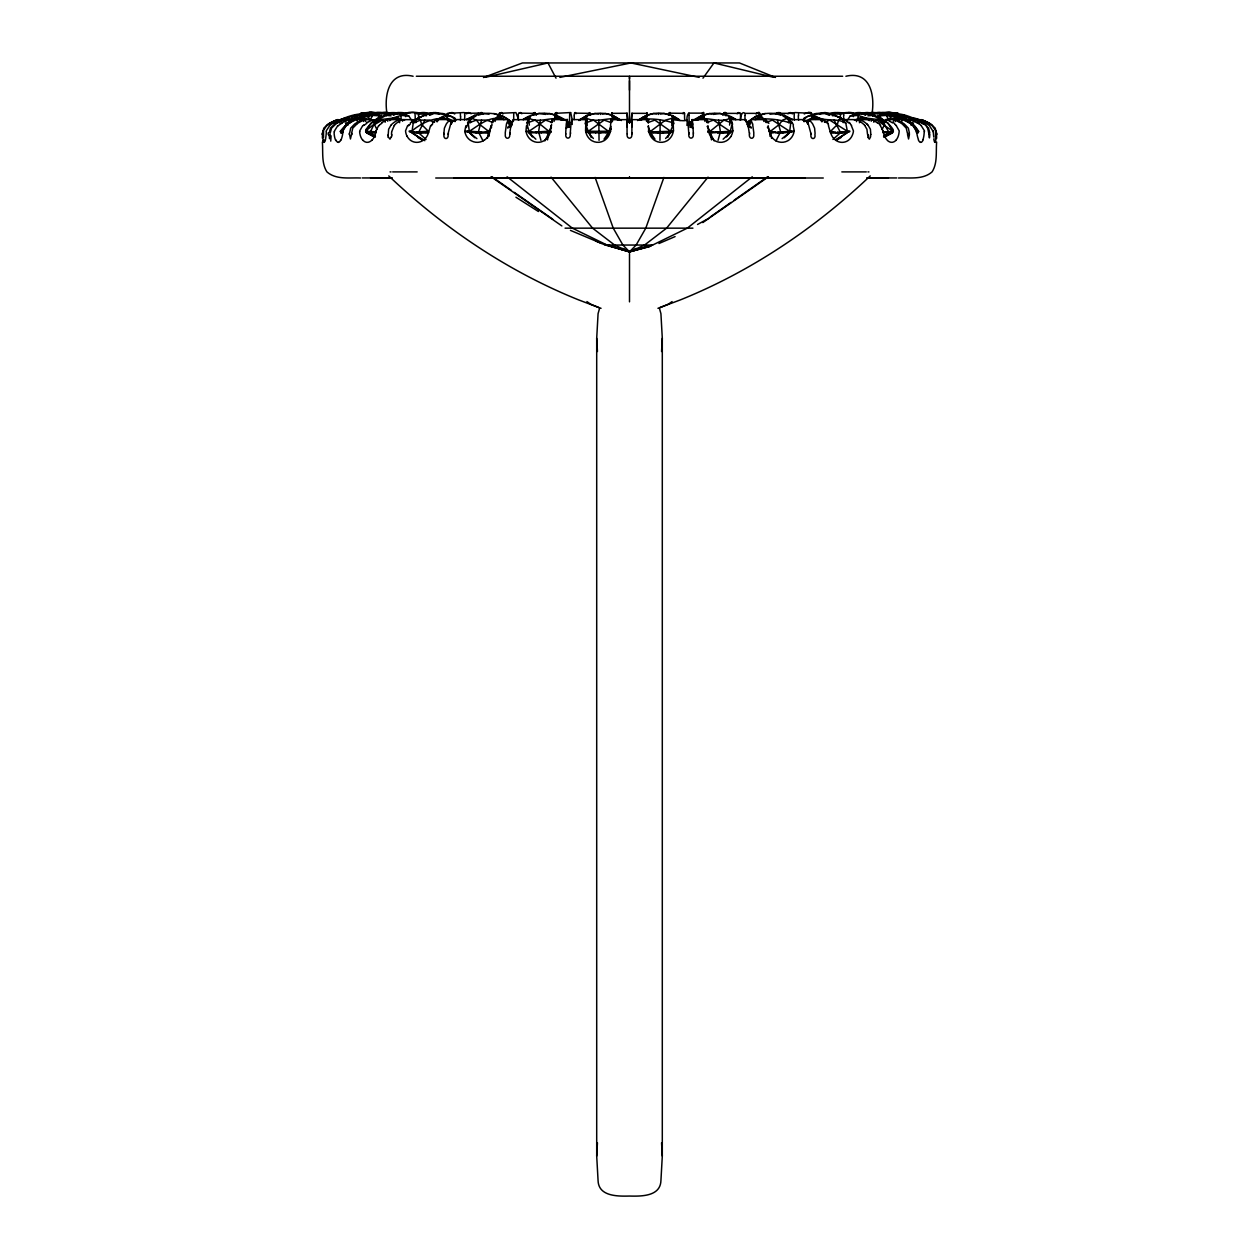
<?xml version="1.0" encoding="UTF-8"?>
<svg xmlns="http://www.w3.org/2000/svg" width="1259" height="1259" viewBox="0 0 1259 1259"><rect width="100%" height="100%" fill="white"/><g stroke="black" fill="none" stroke-linecap="round" stroke-linejoin="round"><path stroke-width="1.5" d="M627.013 119.983L627.265 126.954M627.045 113.121L627.187 124.924M629.484 80.718L629.5 123.288M631.971 113.121L630.759 121.808A1.637 1.542 -5.1 0 1 629.531 122.359A1.621 1.558 0 0 1 628.288 121.824L627.045 113.247L611.591 113.373L611.701 116.709M671.771 125.632L672.149 119.605C693.615 122.28 683.59 120.03 688.878 112.791A63.249 6.736 89.9 0 1 689.145 113.121L703.75 113.153M672.133 120.046L672.133 119.983A72.031 3.84 84.7 0 1 672.605 122.029L672.81 122.752M533.013 115.151L533.312 113.121M588.882 113.168L588.756 115.12M610.631 124.043L610.379 130.857A5.366 2.014 -77.8 0 1 610.332 131.581M631.971 113.341L647.378 113.357L647.268 116.694M909.454 134.414L908.573 138.978L907.503 134.445M322.383 138.175L322.477 134.225M568.832 124.043L566.298 128.135L568.596 126.482L568.092 122.359C555.864 111.516 536.491 110.052 523.099 119.526L528.78 118.157C539.45 123.791 550.875 116.158 561.687 119.542L555.77 115.403L549.491 113.452L546.752 114.128M725.766 113.121L726.05 115.938M780.895 115.136L780.438 113.121M652.744 138.112L648.086 126.372M653.091 132.667L653.106 131.786L648.259 131.266L650.62 132.762L660.739 133.281L670.638 132.762L672.92 131.266L653.106 131.786M658.174 132.919L658.189 132.038M663.288 132.919L663.304 132.038M668.261 132.667L668.277 131.786M667.774 137.451L673.958 123.114C663.163 119.511 651.108 118.078 639.934 119.542C650.872 110.666 667.837 111.343 678.947 119.526L672.589 118.157L665.476 120.109L650.635 131.251M349.561 133.36L350.679 128.166L354.629 124.043A36.354 32.498 -89.8 0 1 358.39 121.761L358.799 121.541A72.739 65.012 -89.9 0 1 363.064 119.589L356.675 119.589A71.354 66.806 61.5 0 0 352.284 121.525L350.018 122.752M684.581 113.751L684.55 116.741A9.867 1.353 89.5 0 0 684.691 119.904M936.633 142.031C935.799 151.993 937.703 163.025 932.101 171.869C922.831 179.99 909.706 177.488 898.438 178.007M610.646 122.737L610.694 121.541M631.735 126.703L631.955 119.983M870.819 134.445L870.394 129.236L868.206 125.428M703.765 116.709L703.891 113.814M798.552 115.891L798.568 115.466A21.655 9.631 89.7 0 1 798.536 113.688M647.346 114.333L647.346 114.254A54.357 1.826 89.9 0 0 647.189 115.608M693.331 132.762L692.78 124.043M329.213 132.872L330.44 128.166L334.737 124.043A34.623 33.804 -89.6 0 1 338.262 122.044L339.285 121.541A72.172 70.473 -89.7 0 1 343.833 119.621L340.874 119.605A71.401 70.048 36.3 0 0 336.263 121.509L333.855 122.752A30.421 29.933 64.3 0 0 331.699 124.043A19.121 18.68 88.8 0 0 329.575 125.79L326.27 130.826A5.304 4.233 -70.8 0 0 326.207 131.565M648.086 122.69L648.228 119.621L631.955 119.636L631.876 132.762M648.212 120.046L648.212 119.983A71.794 4.658 -84.9 0 1 648.306 121.981L648.416 122.8M691.773 119.983L691.647 122.737M740.56 113.751L740.481 116.741A9.899 2.487 89.4 0 0 740.717 119.967M794.224 130.873L793.17 125.743M729.591 125.113L730.157 119.652L745.816 119.652A71.779 16.178 -89.9 0 1 746.855 121.541L747.169 122.202A34.229 7.711 -89.9 0 1 747.893 124.027M322.509 133.234L323.799 128.166L328.19 124.043A34.859 34.859 0 0 1 331.888 122.013L332.864 121.541A72.015 72.015 0 0 1 337.475 119.636M690.168 124.043L692.702 128.135L690.404 126.482L690.908 122.359C703.136 111.516 722.509 110.052 735.901 119.526L730.22 118.157C719.55 123.791 708.125 116.158 697.313 119.542L703.23 115.403L709.509 113.452L712.248 114.128M690.152 125.491L690.184 124.61M690.137 124.72L690.42 123.303M690.404 126.482L690.467 124.971M690.373 124.185L690.908 122.359M690.939 126.829L690.986 125.947M711.461 139.891L710.186 131.251L707.133 126.372M707.668 132.148L712.657 132.667L712.704 131.786L707.7 131.266M715.254 132.053L732.108 131.266L729.921 132.762L720.321 133.281L712.704 131.786M717.787 132.919L717.835 132.038M722.839 132.919L722.886 132.038M727.671 132.667L727.702 131.786M726.537 136.932L729.921 132.762L731.888 124.735M759.633 116.646L759.507 113.153M880.324 116.709L880.702 113.357L879.286 113.121M894.677 116.662L895.07 113.814M570.311 132.762L570.957 124.043A33.82 3.557 89.9 0 1 571.303 122.296M631.75 126.341L631.971 113.751M872.66 116.316L872.928 113.735L876.28 112.759M553.991 121.462L555.77 115.403L563.764 120.156L560.349 119.731M391.659 131.754L394.287 125.428M509.816 132.777L511.154 124.043A34.229 7.648 89.9 0 1 511.878 122.217L512.193 121.541A71.857 16.068 89.9 0 1 513.216 119.636L528.78 119.684A71.495 10.701 -84.3 0 0 527.914 121.446M631.924 126.514L631.735 126.954M391.643 132.132L391.502 134.43M853.334 116.662L853.712 113.357L856.545 112.696A27.273 23.716 -84.5 0 1 859.724 112.57L860.652 112.602M330.267 132.872L331.526 128.166L335.823 124.043A34.512 33.71 89.7 0 1 339.3 122.06M330.188 134.162L329.59 138.726L329.166 135.311M386.812 112.618C384.168 94.016 389.346 70.677 413.109 76.248M829.539 115.104L828.863 113.153A54.263 34.229 -79.2 0 0 825.574 112.696M811.441 116.631L811.662 113.326L794.964 112.555L792.226 113.766M351.576 133.375L352.756 128.166L357.147 123.728M448.157 133.328L450.659 124.043A36.102 15.486 89.9 0 1 452.422 121.808L452.658 121.541A72.739 31.192 89.9 0 1 454.704 119.574L470.142 119.574L470.52 122.69M659.448 308.392L660.928 313.696L662.297 338.278L662.297 1156.061L660.928 1180.627C660.408 1196.585 641.051 1196.333 629.5 1196.05C617.949 1196.333 598.592 1196.585 598.072 1180.627L596.703 1156.061L596.703 338.278L598.072 313.696L599.552 308.392M596.703 1156.061L597.443 1142.842M661.557 351.513L662.297 338.278M351.513 134.445L350.443 138.978L349.561 134.414M692.45 122.265L692.308 121.635A72.314 7.68 89.9 0 0 691.789 119.636L706.787 119.621L706.645 121.305M918.519 131.786C912.051 117.858 895.7 114.632 881.819 113.452L877.586 115.954L886.399 115.403L908.715 120.109L918.551 131.251L916.882 133.281L916.284 132.038L918.519 131.786L918.157 132.762L916.882 130.527M513.672 120.109L513.735 113.751M598.828 120.109L599.048 140.347M874.753 115.891L874.785 115.466A21.576 19.467 89.5 0 1 874.942 113.735M612.047 115.214L611.968 112.759M794.303 113.751L794.161 116.741A9.899 4.454 89.5 0 0 794.476 120.061M747.091 123.886L749.121 120.958M747.484 124.61L750.852 122.8L748.114 124.971L748.003 126.482L747.138 124.043M748.114 124.971L751.261 128.135M749.971 127.379L748.948 125.947M770.004 136.334L770.319 132.762L772.916 132.667L772.979 131.786L770.445 131.251L767.376 127.175M772.916 132.667L793.249 131.03M793.201 131.707L780.47 133.281L778.015 132.919L778.093 132.038M782.909 132.919L782.988 132.038M787.457 132.667L787.52 131.786M784.231 137.75L789.503 132.762L790.746 123.114L784.64 115.403C773.876 112.476 761.018 111.721 751.828 119.101M791.455 132.148L791.518 131.266M887.312 115.907L888.413 113.373M732.848 130.857L732.376 125.743M750.49 119.983L750.207 122.737A9.93 2.518 89.7 0 1 748.507 127.364M693.268 133.942C694.228 139.529 687.87 139.576 688.815 133.942M569.43 124.594L569.697 113.751M570.233 133.942C571.208 139.544 564.772 139.56 565.779 133.942M631.798 133.958C632.773 139.607 626.179 139.607 627.139 133.958M448.078 134.383C449.007 139.922 442.948 139.985 443.955 134.398M509.738 134.005C510.619 139.655 504.34 139.765 505.3 134.021A31.522 31.475 31.6 0 1 505.252 132.793L506.448 124.043A34.449 7.68 -89.9 0 1 507.188 122.186L507.487 121.541A71.905 16.021 -89.9 0 1 508.51 119.636L493.386 119.605L493.607 121.21M788.889 119.652L804.328 119.589A72.503 31.066 -89.9 0 1 806.342 121.541L806.578 121.793A36.102 15.47 -89.9 0 1 808.341 124.027L810.843 133.328M865.783 115.025L865.987 113.326L872.991 113.326L866.098 112.555L860.432 113.373M788.842 120.187L788.527 122.69M550.875 125.743L550.34 130.873A5.351 1.527 -78.5 0 1 550.293 131.581A13.519 13.314 -79.7 0 1 545.037 140.205M673.455 130.873L673.313 125.743M891.01 115.466L891.246 113.751M659.952 140.347L660.172 120.109M646.575 121.462L646.371 115.403L644.923 115.954M840.571 113.751L840.351 116.741A9.899 7.082 89.4 0 0 840.493 118.85M585.718 125.743L585.577 130.873A5.366 2.439 77.4 0 0 585.75 131.565A13.55 13.503 17.4 0 0 590.959 140.111A12.26 12.244 -58.4 0 0 592.171 140.851A11.913 11.898 -69.2 0 0 603.738 140.851A12.464 12.433 -68.7 0 0 605.532 139.623A13.597 13.566 -62.5 0 0 610.253 131.565M803.006 120.219C813.456 109.486 831.459 112.523 843.168 119.526L840.839 118.157L838.573 120.109L837.298 124.594L830.657 131.251L830.421 132.762L839.847 133.281L849.699 131.707M832.954 132.667L833.096 131.786L830.657 131.251M835.394 132.714L849.794 131.03M837.691 132.919L837.833 132.038M841.956 132.919L842.098 132.038M845.639 132.667L845.765 131.786M836.149 140.048L847.15 132.762L847.37 131.251L845.78 123.114L840.839 118.157L835.158 115.403L832.404 115.765M848.55 132.148L848.676 131.266M765.362 121.619L765.645 119.621L750.521 119.636A71.621 16.099 89.9 0 1 751.544 121.541L751.843 122.17A34.481 7.759 89.9 0 1 752.599 124.027M870.646 136.68L869.371 139.167L867.892 137.215M808.64 119.983L808.105 122.737A9.93 4.469 89.5 0 1 807.696 124.122M490.003 130.763L490.868 125.711M391.25 136.68L389.991 139.151L388.48 137.215M547.539 139.891L548.814 131.251L550.86 127.993M586.206 122.752L586.442 121.541M422.851 140.048L411.85 132.762L413.22 123.114C423.197 111.185 444.805 109.407 455.994 120.219M551.316 122.752L551.599 121.541M540.316 120.109L538.616 131.754L540.945 140.347M614.077 115.954C605.485 112.397 595.743 112.555 586.977 115.403L585.498 121.462M612.425 121.462L612.629 115.403L619.066 119.526C608.365 116.473 597.096 123.587 586.411 118.157L580.053 119.542L586.977 115.403L578.983 120.534M816.021 119.605L823.181 119.605L822.819 121.194M571.287 122.265L571.444 121.541A72.566 7.648 89.9 0 1 571.948 119.574L586.883 119.699M668.623 115.214L669.269 112.696M885.171 132.053L883.251 131.786L883.063 132.667L893.434 131.03M885.03 132.714L886.966 132.038M883.55 136.129L889.908 132.038M889.72 132.919L891.057 132.053M890.916 132.714L892.033 131.786M884.007 137.215L892.489 132.762L893.26 129.771C885.392 116.977 867.923 111.091 853.696 114.475L862.635 113.452L864.996 115.12M884.259 137.058L892.489 132.762L893.229 131.266M487.453 138.285L488.555 131.251L491.624 127.175M702.018 114.018L702.585 112.696M330.755 122.784A30.153 29.996 -43.1 0 0 328.756 123.964A19.105 19.105 0 0 0 326.553 125.695L323.295 130.81A5.319 4.894 -59.7 0 0 323.201 131.565A5.319 4.816 -61.6 0 1 323.327 130.826M526.482 125.743L525.994 130.873A5.351 2.88 76.8 0 0 526.152 131.565M646.984 112.696L646.874 115.214M919.101 123.114L919.857 120.109L923.602 122.343M495.102 121.462L495.936 118.157L498.926 115.403L502.451 115.954L507.172 119.101M916.882 133.281L917.276 131.754L912.507 124.594L904.151 118.157M917.638 132.919L918.551 131.251M860.275 119.983L859.409 122.737M376 130.779L378.566 125.727M682.976 113.766L683.527 112.602M871.228 121.226L871.747 119.605A70.394 56.167 -68.4 0 1 875.335 121.493L877.303 122.863M871.732 119.699L860.369 119.621L864.036 121.808A36.023 25.18 89.9 0 1 866.9 124.043M843.215 122.658L843.939 119.605L856.907 119.605L860.589 121.808M740.15 120.124C740.922 117.701 741.252 110.257 745.265 113.373L759.838 113.357M718.055 140.347L720.384 131.754L718.684 120.109M895.857 119.983L895.259 121.604M919.699 122.06L918.755 121.604A72.267 70.551 -89.7 0 0 914.065 119.621L910.1 119.652L909.517 121.257M340.481 131.786L340.89 132.714L340.449 131.251L350.285 120.109L372.601 115.403L381.414 115.954L377.181 113.452L373.876 113.452L354.849 118.157L350.285 120.109L340.449 131.251L342.716 132.038L342.118 133.281L340.89 132.714L342.118 130.527M722.792 115.214L724.051 112.696M901.806 121.305L902.435 119.636A70.646 66.097 -60.5 0 1 906.7 121.541L909.077 122.815A25.998 24.314 -67.4 0 1 913.2 125.522M663.918 177.425L645.788 228.162L636.125 245.049L629.5 251.831L605.107 244.954L570.453 230.381M914.978 119.983L914.349 121.604M925.522 121.556A70.992 69.607 37 0 0 920.88 119.652L920.896 119.621A71.133 69.796 36.8 0 1 925.538 121.509L927.427 122.453M922.721 121.541A71.558 70.174 -34.5 0 0 918.079 119.621L918.094 119.589A71.417 70.048 -36.1 0 1 922.737 121.509L925.286 122.831M920.691 120.187L920.266 121.257M481.536 120.109L478.404 131.77L483.078 141.008M917.921 120.172L917.449 121.242M527.411 122.784L527.899 121.541M658.41 114.475L658.803 113.452M491.718 122.847L492.3 121.541M606.256 138.112L610.914 126.372M465.877 125.743L464.823 130.873A5.304 3.635 74.2 0 0 464.964 131.565M884.983 122.611L886.053 119.574L893.89 119.574A72.676 65.012 -89.9 0 1 898.155 121.525L898.202 121.556M442.538 114.475L442.995 113.452L452.233 122.8L442.413 116.772M511.862 124.043L510.886 124.971L508.148 122.8L510.886 124.971L510.997 126.482L511.925 124.72M430.562 125.711L428.784 131.565A13.345 11.111 -84 0 1 423.512 140.111A14.211 11.835 -84 0 1 422.426 140.803A15.014 12.496 -83.5 0 1 416.855 142.346L416.54 142.346A14.966 12.448 -83.3 0 1 411.378 140.851A14.179 11.787 -83.5 0 1 410.277 140.095A13.676 11.362 -83.5 0 1 407.318 136.68A12.952 10.78 -83.3 0 1 406.956 136.003M756.077 114.018L757.194 112.696M544.974 140.819L548.877 132.762L551.332 132.148M882.055 129.583L884.51 124.594L881.316 118.157L880.387 119.542M906.685 116.772L905.205 119.526L901.57 115.403L895.196 113.452L891.923 113.955M737.129 113.766L738.309 112.602A24.126 5.429 -89.9 0 1 738.419 112.57L740.575 113.373L726.034 113.373M530.873 115.954L526.64 123.114L535.059 120.109L548.814 131.251L551.3 131.266M775.922 141.008L780.596 131.77L777.464 120.109M374.993 137.215L366.511 132.762L366.18 131.251C372.066 116.678 391.03 111.201 405.304 114.475L396.365 113.452L394.004 115.12M474.769 137.75L469.497 132.762L468.254 123.114L474.36 115.403C487.123 111.406 501.806 112.759 511.784 122.359L508.699 121.226M847.055 120.754L850.234 115.954L856.513 113.452L858.087 115.403L866.491 118.157L882.905 120.109L887.973 123.114L892.82 131.251L886.478 135.012M345.69 125.774L347.453 123.114M354.849 118.157L346.493 124.594L341.724 131.754L342.118 133.281M437.078 121.871L439.564 118.157L445.261 115.403L451.005 115.954M604.005 139.198L608.38 132.762L610.741 131.266L586.08 131.266L588.362 132.762L608.38 132.762M467.514 122.831L468.458 121.541M424.85 120.109L418.932 131.754L419.153 133.281L426.061 139.466M702.978 78.184L713.947 62.95L773.561 77.287M407.586 125.727L405.555 130.81A5.241 4.611 64.4 0 0 405.634 131.565A13.062 10.985 -82.4 0 0 406.925 136.035M775.434 114.018L777.086 112.696M555.298 116.694L555.329 113.121M372.522 135.012L366.086 131.298L365.74 129.771L371.027 123.114L377.684 118.157L378.613 119.542M690.845 123.886L691.6 122.957M390.825 125.428L388.638 129.236L388.228 134.445A25.542 22.032 -84.3 0 0 388.134 135.091M708.046 177.126L666.593 228.162L644.561 245.049L629.5 251.831L604.509 244.388L629.5 251.831L649.817 246.496M432.435 122.815L433.6 121.541M728.127 115.954L732.36 123.114L723.941 120.109L710.186 131.251M507.676 127.253L510.886 124.971M665.618 138.49L670.638 132.762M804.296 114.018L806.5 112.696M362.671 125.711L359.822 130.731A5.241 5.115 21.4 0 0 359.822 131.565M891.278 116.772L888.508 119.526L883.33 120.738M379.164 120.109L365.566 131.03M723.138 139.198L729.921 132.762M870.237 175.914C815.14 228.209 750.978 271.44 680.411 299.878L657.938 308.298M346.351 125.365L342.889 130.873A5.256 3.462 -74.7 0 0 342.81 131.565M337.742 125.727L334.579 130.779A5.256 5.083 -39.4 0 0 334.501 131.565M787.851 113.766L790.085 112.602M389.739 120.644L392.509 118.157L400.913 115.403L408.766 115.954L411.945 120.754M713.617 114.475L714.766 113.452M832.939 139.466L839.847 133.281L840.068 131.754L834.15 120.109M335.398 122.343C344.478 117.339 356.328 112.854 367.077 113.955M379.714 118.614L381.87 116.772M410.308 122.926L412.086 121.541M643.664 117.008L639.871 120.156L641.681 120.014M351.985 117.465L354.55 115.403L358.06 115.623M790.746 123.114C779.431 119.29 766.762 117.968 754.959 119.542L760.074 115.403L765.157 113.452M335.697 122.343L338.545 120.109L363.804 113.452M782.091 138.616L789.503 132.762M752.284 176.811L687.288 228.162L652.618 245.049L629.5 251.831L608.396 245.049M672.086 301.578L669.458 303.419A32.356 32.356 0 0 1 667.38 304.584L660.062 307.605M750.301 121.226L747.578 122.06M360.105 120.14L362.828 118.157L375.67 120.738M381.65 122.863L383.665 121.541A70.457 56.262 69.3 0 1 387.253 119.621L398.694 119.589L394.98 121.808A32.293 22.536 -89.9 0 0 390.762 125.302M334.438 123.476L339.143 120.109L339.899 123.114M710.233 216.989L730.96 202.447M734.154 200.212L767.66 176.732M702.805 222.575L768.462 176.732M843.719 134.477L846.803 132.321M747.216 122.359L756.549 115.954L760.074 115.403L763.064 118.157L763.898 121.462M344.274 120.14L347.201 118.157L353.795 119.542M499.367 116.646L499.524 113.121M822.756 112.696L819.829 114.018L824.881 113.452L829.492 115.324M359.948 118.503L364.638 115.403L369.564 115.734M409.206 131.03L411.63 131.251C423.701 120.99 439.753 114.349 455.128 121.415M341.315 120.14L344.321 118.157L347.704 119.07M591.226 137.451L588.346 131.251L604.147 120.109L610.914 122.516M548.877 132.762L529.079 132.762L526.892 131.266L529.016 131.251L545.556 120.109L552.245 122.516M465.751 131.03L469.371 131.251C479.773 124.72 490.805 114.648 504.041 119.542L498.926 115.403L493.843 113.452M873.62 122.107L876.768 120.109L892.82 131.251M346.493 124.594L353.59 120.109M637.573 120.534L643.459 116.867M841.752 114.018L844.978 112.743A24.787 18.759 -87.5 0 1 848.157 112.57L848.771 112.602M862.289 116.772L854.436 120.345M835.771 139.702L847.15 132.762M836.48 140.253L841.39 137.278M366.542 122.8L368.777 121.541M473.006 117.779L476.028 115.954L474.36 115.403L466.664 119.526L471.354 118.157L476.453 120.109L486.619 120.109L493.072 122.516M833.348 113.845L837.833 112.555L853.712 113.357L852.485 114.018M829.886 113.829C836.07 110.1 850.517 115.97 829.665 113.357M426.596 115.765L423.842 115.403L415.832 119.526L418.161 118.157L420.427 120.109L421.702 124.594L428.343 131.251L428.579 132.762L419.153 133.281L409.301 131.707M507.739 128.135L510.052 125.947M803.635 118.472L806.547 116.788M341.929 122.831L344.478 121.541A70.803 66.097 -60 0 1 348.948 119.699L344.887 119.636A72.062 70.378 89.7 0 0 340.371 121.525L339.426 121.997M381.603 117.874L386.088 115.403L391.14 115.812M697.533 224.464L709.116 218.169M330.771 122.878L332.754 121.871M415.832 119.526L420.994 116.772M866.129 114.018L870.457 112.696A27.037 24.991 -85.2 0 1 873.715 112.57L874.407 112.586A53.822 49.683 81.6 0 1 879.301 112.964M636.173 248.432L629.5 251.831L614.612 245.049L592.58 228.162L551.049 177.126M881.945 114.018L883.96 113.216M468.82 112.586L464.713 113.326L478.546 113.121M332.754 121.871L333.478 121.541A71.133 69.796 -36.6 0 1 338.089 119.605L338.734 121.257M336.106 121.619L336.279 121.541A71.527 70.142 34.4 0 1 340.906 119.621L341.74 119.605M845.78 123.114C836.905 117.543 825.636 122.123 816.587 116.772L803.871 121.415M466.68 119.526L472.849 116.772M861.597 113.766L867.278 112.555L880.702 113.357M824.488 122.359L829.712 120.109L847.37 131.251M340.449 131.251L341.378 131.03M658.945 243.506L675.076 236.598M377.181 113.452L372.601 115.403L370.508 119.526L367.722 116.772M523.114 119.526L529.598 116.772M413.22 123.114L420.427 120.109L429.288 120.109L434.512 122.359M580.053 119.526L586.694 116.772M754.959 119.526L761.569 116.772M639.95 119.526L646.654 116.772M697.329 119.526L704.049 116.772L705.009 121.462M429.508 115.324L434.119 113.452L439.171 114.065M876.484 113.766L878.452 113.074M877.57 113.766L878.53 113.373M882.984 113.766L888.697 112.602A54.578 53.649 76.1 0 1 893.685 113.027L894.976 113.326L888.004 112.869M483.487 77.523L522.469 62.95L739.474 62.95L775.481 77.46M765.928 122.516L772.381 120.109L789.629 131.251M468.254 123.114L476.453 120.109L479.868 124.594L488.555 131.251L483.456 132.053L469.371 131.251M706.755 122.516L713.444 120.109L729.984 131.251M648.086 122.516L654.853 120.109L670.654 131.251M570.563 112.555L555.156 113.341M575.269 112.555L574.907 112.712A63.218 6.657 89.9 0 0 574.545 113.121L588.787 113.341M479.081 114.947L483.676 113.452L489.059 114.207M647.582 246.166L629.5 251.831L622.906 248.432M534.115 114.947L538.994 113.452L543.778 114.207M586.505 115.954L594.893 113.452L598.686 114.128M646.638 115.45L653.5 113.452L656.773 114.128M881.678 113.216L884.274 112.696A27.037 26.612 84.5 0 1 887.768 112.57L889.861 112.555M883.96 113.216L885.533 112.854M911.296 119.07L914.679 118.157L921.053 120.109M651.139 246.009L629.5 251.831L622.906 245.049L613.243 228.162L595.114 177.425M429.083 113.829C422.316 109.879 408.136 116.457 430.263 113.121M817.799 114.128L820.443 113.452M366.18 131.251L375.749 131.786L375.937 132.667L370.728 133.281L365.708 131.707M485.502 77.303L547.995 62.95L556.022 78.184M411.63 131.251L414.998 132.053L428.343 131.251M398.552 113.373C393.847 111.122 375.796 114.663 394.193 113.121A55.05 47.842 79.9 0 1 398.363 112.507L399.308 112.555A27.242 23.748 -85.6 0 1 402.487 112.633L406.452 113.121M527.112 124.735L529.016 131.251L533.659 132.053L548.814 131.251M602.227 114.128L605.5 113.452L612.362 115.45M905.205 119.542L911.799 118.157L919.857 120.109L924.562 123.476M559.862 77.397L630.964 62.95L699.186 77.381M392.965 113.389L393.154 115.041M397.403 113.766C393.406 114.16 377.102 109.25 378.754 116.694M384.215 113.279L380.91 113.341M660.314 114.128L664.107 113.452L669.143 114.947M378.377 113.404L379.73 113.121M853.696 114.475L859.582 113.452M370.067 112.995L367.691 113.357L372.963 113.121A54.924 53.177 77.7 0 1 377.731 112.523L378.754 112.555A27.1 26.266 -81.6 0 1 382.201 112.68L384.766 113.216M364.229 116.678L363.851 113.404L370.996 112.869M360.751 113.373L362.891 113.121A54.704 54.562 50.3 0 1 367.864 112.523L368.761 112.555A27.226 27.179 69.9 0 1 372.412 112.68L373.467 112.854M377.322 113.216L374.71 112.696A27.037 26.596 -84.7 0 0 371.232 112.57L360.955 113.373L362.136 113.231M361.191 113.373L361.663 115.104L361.302 113.373M698.651 119.731L695.236 120.156L700.854 115.954L703.23 115.403L704.049 116.772M715.222 114.207L720.006 113.452L724.885 114.947M885.533 112.854L886.604 112.696A27.226 27.194 -70.2 0 1 890.239 112.57L891.12 112.602A54.688 54.546 -49.7 0 1 896.125 113.074L897.919 113.373L897.053 113.263M880.057 113.955L883.472 113.452M488.996 136.334L488.681 132.762L478.53 133.281L465.799 131.707M892.222 113.955C900.862 112.743 910.115 116.52 917.685 120.14M769.941 114.207L775.324 113.452L779.919 114.947M876.28 112.759L876.799 112.696A27.116 26.282 -84.5 0 1 880.261 112.555L881.269 112.602A54.94 53.177 -77.8 0 1 884.259 112.838M892.521 113.955L896.392 113.452M880.025 114.065L885.124 113.452M369.926 112.869L371.924 112.759M807.995 115.954L813.739 115.403L816.587 116.772M370.854 112.759L377.401 112.696M880.529 112.696L888.146 112.759M881.599 112.696L887.202 112.68M867.86 115.812L872.912 115.403L877.397 117.874M790.18 112.586L794.335 113.341L780.942 113.341M366.637 113.357L363.93 113.341L365.33 113.121A54.593 53.665 -76 0 1 370.288 112.507L378.487 112.696M850.234 115.954L858.087 115.403L857.82 119.526L866.491 118.157L869.261 120.644M889.436 115.734L894.362 115.403L899.052 118.503M900.94 115.623L904.45 115.403L907.015 117.465M892.568 115.954L901.57 115.403L911.799 118.157L914.726 120.14M888.461 112.586L887.784 112.555A27.069 26.628 -79.1 0 0 884.29 112.712M377.731 112.602L378.629 112.57A27.131 26.282 84.5 0 1 382.201 112.696M433.93 112.57L433.442 112.602A54.247 34.245 83.4 0 0 430.295 113.279M380.91 112.791A53.822 49.668 -81.6 0 1 384.593 112.444L385.285 112.555A27.037 24.975 85.2 0 1 387.268 112.602M370.744 112.57L371.216 112.555A27.084 26.628 79.1 0 1 374.726 112.712M368.446 112.57L368.651 112.57A27.273 27.226 -58.9 0 1 372.396 112.68M337.711 119.636L338.12 119.668A70.992 69.591 -37.2 0 0 333.478 121.556M882.402 112.555L883.314 112.555M883.44 112.555L884.369 112.555M888.807 113.373L891.309 113.357L888.933 112.995M889.861 112.555L898.249 113.373M887.611 113.373L886.037 113.121A54.94 53.083 -67.5 0 0 881.269 112.68M551.584 121.462A72.062 11.504 84.1 0 1 552.15 119.558L567.242 119.589A72.566 7.585 -89.9 0 0 566.739 121.509L566.581 122.265A33.757 3.525 -89.9 0 0 566.251 124.074L565.716 132.762A31.821 31.491 68.1 0 0 565.873 133.926M917.119 119.621L918.126 119.605L915.12 119.605A72.392 70.677 89.7 0 1 919.715 121.525L920.738 122.044M416.336 76.248L842.664 76.248M845.891 76.248C869.654 70.677 874.832 94.016 872.188 112.618M447.307 113.389L464.052 112.555L466.774 113.766M533.013 113.373L518.771 113.121A63.06 14.085 89.9 0 1 519.353 112.791L520.549 112.57A24.11 5.382 89.9 0 1 520.659 112.602L521.824 113.766M670.103 113.168L684.597 113.357L683.889 112.586M875.068 113.341L878.231 113.341M892.379 113.357L895.007 113.357L894.189 113.2M450.108 119.574L435.85 119.589A70.614 37.99 74.9 0 0 433.663 121.667M390.054 171.901L391.061 171.901M392.698 171.901L417.17 171.901M841.83 171.901L866.302 171.901M867.939 171.901L868.946 171.901M370.555 177.881L392.257 177.881M453.791 177.881L805.193 177.881M866.743 177.881L888.445 177.881M360.562 178.007C349.294 177.488 336.169 179.99 326.899 171.869C321.297 163.025 323.201 151.993 322.367 142.031M362.277 177.944L391.549 177.944M435.724 178.007L823.276 178.007M867.451 177.944L896.723 177.944M565.071 228.162L692.922 228.162M652.618 245.049L607.058 245.049L572.357 228.162L507.094 176.811M405.681 116.662C402.298 109.281 421.576 113.247 425.621 113.845M499.162 113.357L515.954 112.602L518.787 120.124M815.549 119.605L808.687 119.605A72.424 31.003 89.9 0 1 810.702 121.541L810.922 121.761A36.243 15.517 89.9 0 1 812.716 124.027L814.604 128.166L815.077 133.344A30.531 29.602 78.7 0 1 814.935 134.398C816.178 139.969 809.946 139.938 810.922 134.383M902.435 119.636L895.983 119.589A72.613 64.933 89.9 0 1 900.216 121.525L900.626 121.745A36.354 32.514 89.8 0 1 904.403 124.027L908.337 128.166L909.454 133.36M369.139 112.555L370.099 112.57M712.657 132.667L715.222 132.714M891.104 112.602L890.349 112.57A27.273 27.21 58.5 0 0 886.604 112.68M366.432 115.954L357.43 115.403L353.81 119.526L352.315 116.772M617.319 120.014L619.129 120.156L615.336 117.008M825.589 112.602L825.101 112.57A27.336 17.233 -86.2 0 0 822.772 112.869M775.481 132.714L778.015 132.919M772.979 131.786L775.544 132.053M808.75 112.618L808.372 112.57A27.32 12.795 -87.5 0 0 806.515 112.995M833.096 131.786L835.488 132.053M887.076 112.759L889.09 112.869M373.876 113.452L378.975 114.065M362.608 113.452L366.479 113.955M363.206 113.452L366.778 113.955M371.877 112.696L376.016 113.766M375.528 113.452L378.943 113.955M399.418 113.452L405.304 114.475M865.987 113.326L864.823 113.121A55.081 47.685 -73.6 0 0 860.637 112.728M852.563 113.121L853.712 113.357M373.467 112.854L377.055 114.018M436.259 112.696L439.202 114.018M468.915 112.602L471.165 113.766M886.761 132.919L888.272 133.281L888.602 131.77L884.51 124.594L879.836 120.109M404.564 120.345L392.509 118.157L376.095 120.109L370.398 131.77L370.728 133.281L375.45 136.129M438.557 113.452L441.201 114.128M452.5 112.696L454.719 114.018M785.994 117.779L782.972 115.954L784.64 115.403L792.336 119.526L787.646 118.157L782.547 120.109L779.132 124.594L770.445 131.251L771.547 138.285M380.548 113.074L382.516 113.766L381.54 113.373M601.062 308.298L599.504 307.794M481.882 112.696L483.519 114.018M408.766 115.954L402.487 113.452L400.913 115.403L401.18 119.526L396.711 116.772M380.454 113.373L381.43 113.766M612.346 116.772L619.05 119.526M554.951 116.772L561.671 119.526M750.018 126.718L751.324 127.253M680.017 120.534L672.023 115.403L672.306 116.772L678.947 119.526M497.431 116.772L504.041 119.526M729.402 116.772L735.885 119.526M405.319 113.404L406.531 114.018M596.121 241.146L601.519 243.428M881.819 113.452L886.399 115.403L888.492 119.526L896.172 118.157L898.895 120.14M415.816 113.247L417.091 113.892M385.758 113.562L386.718 114.018M786.151 116.772L792.32 119.526M927.269 122.375L928.198 122.878A25.778 25.448 39.5 0 1 932.352 125.806L935.705 130.81A5.319 4.879 59.7 0 1 935.815 131.565A5.319 4.831 61.5 0 0 935.673 130.81M898.328 121.619L898.485 121.714A36.574 32.734 -89.8 0 1 902.325 124.027L906.26 128.166L907.44 133.375M366.511 132.762L374.741 137.058M890.207 121.541L892.442 122.8M392.871 114.018L388.559 112.696A27.053 25.023 -85.9 0 0 385.285 112.586M838.006 116.772L843.168 119.526M501.79 112.696L502.892 114.018M917.071 122.831L914.522 121.541A70.614 66.019 60.4 0 0 910.115 119.605M452.453 116.788L455.365 118.472M417.61 137.278L422.52 140.253M411.85 132.762L424.85 140.693M538.427 211.512L515.938 197.222M615.541 116.867L621.427 120.534M905.41 120.109L912.507 124.594M385.38 122.107L382.232 120.109L374.49 124.594L376.945 129.583M567.4 122.957L568.863 124.72M608.365 131.251L593.524 120.109L585.042 123.114L588.346 131.251M491.057 176.732L561.86 225.928M491.86 176.732L511.091 190.156M514.302 192.391L552.764 219.223M412.197 132.321L415.281 134.477M535.075 112.696L536.365 115.214M509.879 120.958L511.784 122.359M846.882 121.541L848.676 122.926M586.914 301.578L589.542 303.419A32.356 32.356 0 0 0 591.62 304.584L599.032 307.637L578.589 299.878C508.022 271.44 443.86 228.209 388.763 175.914M920.455 120.109L923.303 122.343M469.497 132.762L476.909 138.616M575.442 112.602L575.992 113.766M877.13 116.772L879.286 118.614M570.72 112.602L572.263 120.077M544.234 113.452L545.383 114.475M921.258 125.727L924.421 130.779A5.256 5.052 43.8 0 1 924.468 131.565M529.016 131.251L529.079 132.762L535.862 139.198M825.385 121.541L826.549 122.815M556.525 112.696L557.107 114.018M913.027 125.743L916.111 130.873A5.241 3.557 74.4 0 1 916.269 131.565M896.298 125.711L899.146 130.731A5.241 5.115 -13.9 0 1 899.162 131.565A13.33 7.648 85.7 0 1 896.14 140.017M510.824 122.265L511.909 123.886M588.362 132.762L593.382 138.49M529.079 132.762L532.463 136.932M864.744 125.428L866.932 129.236L867.53 134.43M880.403 125.727L882.968 130.779M790.573 121.541L791.518 122.831M851.383 125.727L853.397 130.81A5.241 4.674 -63 0 1 853.382 131.565A13.078 10.906 83.1 0 1 852.013 135.878A12.952 10.78 83.4 0 1 851.635 136.664A13.66 11.362 83.5 0 1 848.692 140.079A14.164 11.772 83.5 0 1 847.59 140.851A14.951 12.433 83.3 0 1 842.649 142.33L842.192 142.361A14.982 12.464 83.8 0 1 836.558 140.819A14.195 11.819 84 0 1 835.472 140.095A13.345 10.922 82.8 0 1 830.311 131.534M650.62 132.762L654.995 139.198M821.922 121.871L819.436 118.157L810.607 119.542L806.767 122.784L816.005 113.452L816.461 114.475M911.547 123.114L913.31 125.774M589.716 112.696L590.361 115.214M670.197 113.404L670.229 115.12M766.715 121.541L767.266 122.768M710.123 132.762L714.026 140.819M828.422 125.711L830.2 131.565M345.658 121.604L345.013 119.983M373.939 122.627L372.963 119.888A70.504 56.214 -67.6 0 0 368.824 121.714M341.504 121.257L341 119.983M365.818 121.604L365.236 119.983M357.304 121.273L356.706 119.684M600.197 113.452L600.59 114.475M349.514 121.257L348.979 119.81M731.495 122.815L731.038 121.635A71.511 10.308 84.3 0 0 730.157 119.747M451.32 124.106L450.392 119.983M387.772 121.226L387.268 119.699M752.599 124.043L753.811 132.793A31.506 31.459 21.3 0 1 753.763 134.021C754.739 139.749 748.68 139.733 749.31 133.989M747.893 124.043L749.231 132.777M415.816 122.658L415.155 119.888A70.803 38.242 -74.6 0 0 412.118 121.824M402.597 121.21L402.25 119.983M372.916 119.747L365.11 119.589A72.707 65.012 89.9 0 0 360.845 121.525L360.562 121.682A38.053 34.024 89.8 0 0 357.147 123.712M673.502 121.462L672.306 116.772M529.347 125.113L528.811 120.486M340.811 131.266L341.362 132.919M932.73 130.81L929.472 125.727A25.935 25.51 -45.5 0 0 925.271 122.863M587.245 125.632L586.883 120.046M436.212 121.179L435.866 119.684M372.034 132.038L372.239 132.919M369.092 132.038L369.28 132.919M366.967 131.786L367.156 132.667M365.771 131.266L365.96 132.148M768.163 125.711L769.029 130.763M707.558 122.721L707.338 121.635A71.826 11.079 -84.1 0 0 706.771 119.684M455.05 121.604L454.767 119.983M415.124 119.731L402.156 119.589L398.426 121.808A35.992 25.149 89.9 0 0 395.578 124.027A19.546 13.692 89.3 0 0 394.335 125.538M371.484 113.357L371.798 115.875M366.699 113.751L366.888 115.041M688.075 124.043L688.752 132.762M383.979 113.751L384.231 116.316M425.904 131.786L426.046 132.667M421.167 132.038L421.309 132.919M416.902 132.038L417.044 132.919M413.235 131.786L413.361 132.667M410.324 131.266L410.45 132.148M447.338 113.64L447.622 116.615M414.982 113.751L415.202 116.741A9.899 6.736 89.4 0 1 414.872 120.156M513.389 121.604L513.231 119.983M707.983 125.743L708.502 130.873A5.335 1.416 78.7 0 0 708.691 131.565A13.487 13.062 73.2 0 0 713.884 140.064A12.134 11.96 80.9 0 0 715.049 140.851A11.772 11.614 83.9 0 0 726.396 140.851A12.732 12.59 82.3 0 0 730.708 136.68M612.031 113.216L612.047 113.373A26.99 0.834 89.3 0 1 611.953 113.137M429.382 113.341L429.508 115.088M552.292 121.289L552.166 119.699M572.231 124.452L571.964 119.983M511.422 122.06L511.484 122.941M511.516 124.61L511.579 125.491M486.021 131.786L486.084 132.667M480.907 132.038L480.985 132.919M476.012 132.038L476.091 132.919M471.48 131.786L471.543 132.667M467.482 131.266L467.545 132.148M460.369 113.751L460.495 116.741M386.277 115.891L386.245 115.466A21.623 19.137 89.5 0 0 385.946 113.751M418.618 115.466L418.633 115.891A10.088 7.098 89.9 0 1 418.444 118.834M661.557 1142.842L662.297 1156.061M596.703 338.278L597.443 351.513M627.218 125.507L627.265 126.703M936.491 133.234L935.201 128.166L930.81 124.043A34.859 34.859 0 0 0 927.112 122.013L926.136 121.541A71.999 71.999 0 0 0 921.525 119.636M610.945 122.705L610.804 119.684L627.013 119.636L627.061 132.762A30.688 29.807 77.1 0 0 627.297 133.958M568.58 123.303L568.627 124.185M568.816 124.61L568.848 125.491M568.533 124.971L568.596 126.482M568.092 122.359L568.155 123.886M568.014 125.947L568.061 126.829M546.296 131.786L546.343 132.667M541.165 132.038L541.213 132.919M536.114 132.038L536.161 132.919M531.298 131.786L531.329 132.667M478.074 113.326L478.121 115.104M929.787 132.872L928.56 128.166L924.263 124.043A34.623 33.788 89.7 0 0 920.738 122.044M936.523 134.225L936.633 138.364M443.908 133.344L444.396 128.166L446.284 124.043A36.259 15.517 -89.9 0 1 448.078 121.777L448.283 121.541A72.66 31.113 -89.9 0 1 450.329 119.574M929.819 134.178C928.827 146.847 930.181 122.878 923.177 124.043A34.528 33.71 -89.6 0 0 919.699 122.06M605.894 131.786L605.909 132.667M600.811 132.038L600.826 132.919M595.696 132.038L595.712 132.919M590.723 131.786L590.739 132.667M648.448 125.743L648.7 130.857A5.382 1.873 78 0 0 648.889 131.565A13.629 13.471 61.6 0 0 653.5 139.544A12.448 12.417 63.6 0 0 655.357 140.835A11.866 11.85 71.5 0 0 666.877 140.866A12.228 12.197 64.8 0 0 668.057 140.095A13.55 13.519 53.6 0 0 673.297 131.565A5.351 2.565 -77.2 0 0 673.518 130.857M629.5 78.735L629.484 76.311L629.5 90.176M629.5 253.563L629.5 301.861M376.551 112.759A54.955 53.083 67.5 0 1 377.731 112.68M362.907 113.2A54.641 54.357 28.2 0 1 367.896 112.665M324.192 142.314A13.188 1.416 -87.3 0 1 323.469 140.504M326.349 132.006A13.377 1.432 -87.2 0 1 325.263 140.63M323.579 137.404A13.377 1.432 -87.2 0 1 323.579 131.282M365.346 113.247A54.53 53.413 -65.1 0 1 370.303 112.68M326.648 125.806A25.778 25.448 -39.8 0 1 330.849 123.036M323.295 141.024A13.44 2.172 -85.8 0 1 322.792 132.132M325.247 139.419A13.157 1.527 -87.5 0 1 323.421 140.284M379.746 113.326A53.854 49.447 -74.9 0 1 384.593 112.728M337.931 125.963A25.967 24.566 -64.6 0 1 342.086 123.13M335.807 140.52A13.361 4.847 -85.6 0 1 334.076 131.817M340.622 140.127A13.345 4.092 -87.7 0 1 340.198 140.898A13.707 4.249 -88.3 0 1 336.389 140.882A13.345 4.092 -87.7 0 1 336.122 140.127M338.482 142.33A13.629 4.233 -88.4 0 1 338.199 142.361M342.983 131.723A13.33 4.045 -87.3 0 1 340.685 140.536M346.43 125.475A19.64 18.004 86.8 0 1 348.066 124.137A30.421 28.296 77.2 0 1 349.955 122.894M406.468 113.562A54.578 40.729 -77.1 0 1 410.229 112.901M410.859 112.728A23.087 17.516 -85.3 0 1 415.863 112.964M364.166 125.27A28.721 23.543 -71.6 0 1 366.778 123.382M362.781 125.853A18.743 16.367 -83.3 0 1 363.93 124.814M362.765 140.174A13.33 7.869 -84.9 0 1 359.602 131.644M362.797 140.095A14.179 8.136 -85.7 0 0 363.505 140.819A14.982 8.608 -85.5 0 0 371.137 140.835A14.195 8.199 -85.6 0 0 371.94 140.095M371.956 140.158A13.267 7.648 -85.6 0 0 375.953 131.613A5.256 1.999 -77 0 1 376.063 130.81M378.707 125.947A18.696 13.739 89.1 0 1 379.95 124.562M380.391 124.389A30.137 23.339 80.7 0 1 381.807 123.177M447.968 113.814A55.239 25.369 -80.9 0 1 450.218 113.058M450.769 112.743A27.336 12.858 -86.9 0 1 452.516 112.57M433.946 112.665A27.305 17.311 -87.5 0 1 436.275 112.586M408.766 125.617A27.95 15.974 -78.5 0 1 410.513 123.823M407.743 126.026A18.696 11.866 -86 0 1 408.593 124.971M430.783 126.215A18.743 8.168 89.1 0 1 431.475 124.83M431.947 125.003A30.405 14.966 83.1 0 1 432.781 123.681M499.493 114.113A55.317 12.716 -85.2 0 1 500.641 113.2M500.94 112.791A27.179 6.421 -89.1 0 1 501.79 112.555M480.623 112.712A27.1 9.584 -88.1 0 1 481.882 112.57M478.593 113.609A53.901 19.011 87.2 0 1 480.387 112.759M468.458 121.777A71.826 20.711 -80.7 0 1 470.142 119.794M466.239 127.6A25.904 7.916 -82.6 0 1 467.687 124.625M464.823 131.581A13.393 12.952 -73.6 0 0 470.126 140.142A13.094 12.527 -81.2 0 0 471.401 140.866A13.235 12.653 -82.1 0 0 484.337 140.079M484.4 140.174A13.424 12.81 -81.7 0 0 489.924 131.581A5.319 1.054 -78.2 0 0 490.081 130.716M491.23 127.348A19.137 3.824 89.7 0 1 491.577 125.617M491.687 125.459A30.232 7.617 85.3 0 1 492.049 124.169M492.348 121.682A71.275 20.852 80.5 0 1 493.418 119.747M555.329 114.6A54.137 6.547 -87.9 0 1 555.974 113.436M556.1 112.728A26.832 3.352 89.5 0 1 556.525 112.555M534.43 112.712A26.958 5.02 -88.1 0 1 535.075 112.57M533.344 113.908A54.2 10.103 89.5 0 1 534.288 112.98M526.687 128.308A26.109 4.076 -84.9 0 1 527.49 125.255M526.089 131.565A14.195 14.117 -46.6 0 0 528.088 136.712A12.7 12.59 -67.9 0 0 532.447 140.866A11.772 11.63 -84 0 0 543.794 140.851A12.149 11.976 -82.5 0 0 544.974 140.095M551.237 128.638A19.09 1.763 -89.9 0 1 551.363 126.939M551.411 125.979A30.814 4.155 86.7 0 1 551.584 124.547M611.528 122.595A54.31 1.464 -88.2 0 1 611.685 120.439M589.621 112.649A26.88 2.282 -88 0 1 589.716 112.586M588.976 115.104A54.247 4.627 89.9 0 1 589.369 113.798M586.489 121.069A72.062 3.761 -84.7 0 1 586.914 119.196M585.734 131.754A26.156 1.479 -85.1 0 1 586.096 128.969M611.182 129.63A30.578 1.243 87 0 1 611.166 128.261M610.646 121.147A71.669 4.548 84.6 0 1 610.772 119.306M669.631 112.791A54.2 4.831 -88.4 0 1 670.087 112.492M669.269 113.074A26.832 2.298 89.2 0 1 669.363 112.885M646.953 114.947A27.037 0.897 -88.1 0 1 646.984 114.569M648.621 119.998A26.03 1.574 -85.3 0 1 648.952 120.25M673.14 121.966A19.09 2.25 -89.8 0 1 673.471 123.177M672.731 120.235A30.798 2.345 86.9 0 1 672.983 121.084M724.838 112.523A54.31 10.009 -87.7 0 1 725.782 112.649M724.051 112.885A27.069 4.894 89.6 0 1 724.68 112.555M702.585 113.153A26.738 3.179 -88 0 1 702.994 112.665M703.104 112.586A54.043 6.437 89.7 0 1 703.734 112.492M707.826 120.691A26.313 3.919 -84.7 0 1 708.471 122.784M730.739 136.696A14.227 14.101 64.1 0 0 732.707 131.565A5.366 2.99 -76.5 0 0 732.911 130.842M732.046 122.815A19.09 4.06 -89.8 0 1 732.596 124.295M731.51 121.509A30.484 5.178 86.8 0 1 731.967 122.595M780.47 112.822A53.854 19.294 -84.4 0 0 778.597 112.57L778.503 112.57A27.069 9.584 -88.7 0 0 777.086 112.901M757.194 113.153A27.21 6.405 -87.8 0 1 758.044 112.649M758.311 112.413A55.349 13.031 87.4 0 1 759.46 112.555M765.677 119.495A71.118 20.994 -80.2 0 1 766.762 121.368M767.628 121.132A26.581 7.538 -81.9 0 1 768.84 123.429M769.265 131.55A5.319 0.897 78.3 0 1 769.123 130.81M769.328 131.534A13.424 12.574 78.1 0 0 774.726 140.032A13.267 12.669 82.1 0 0 787.646 140.851A13.109 12.543 81.8 0 0 788.889 140.095A13.393 12.81 80.7 0 0 794.083 131.55A5.288 3.73 -73.7 0 0 794.272 130.873M792.462 123.288A19.09 7.381 89.9 0 1 793.422 124.877M791.612 121.808A30.373 10.198 85.4 0 1 792.43 122.91M788.889 119.4A71.543 20.868 80.9 0 1 790.573 121.289M808.734 112.334A55.223 25.794 84.4 0 1 811.016 112.633M823.213 119.511A70.315 37.927 -74.3 0 1 825.448 121.399M826.848 122.029A28.627 15.014 -77.9 0 1 828.328 123.697M828.029 124.232A18.743 8.703 -86.3 0 1 828.627 125.239M850.329 124.074A18.696 12.322 89.2 0 1 851.556 125.428M848.834 122.233A29.807 18.051 82.7 0 1 850.124 123.303M843.939 119.369A70.52 38.368 75.4 0 1 846.914 121.257M848.771 112.35A54.546 41.138 82 0 1 852.579 112.775M877.444 122.579A28.422 22.505 -73.5 0 1 879.695 124.295M879.569 124.484A18.696 14.117 -85.2 0 1 880.545 125.507M883.031 130.763A5.256 2.125 77 0 1 883.189 131.581A13.251 7.397 85 0 0 887.06 139.969A14.195 8.199 85.6 0 0 887.831 140.835A14.982 8.624 85.5 0 0 895.464 140.788A14.179 8.136 85.7 0 0 896.172 140.095M894.803 124.216A18.728 16.666 88.3 0 1 896.408 125.57M892.631 122.312A30.484 25.983 78.5 0 1 894.567 123.539M886.068 119.416A70.787 56.671 68.5 0 1 890.255 121.352M918.441 139.544A13.33 3.478 85.8 0 1 916.583 131.329M918.378 140.048A13.361 4.076 87.4 0 0 918.818 140.819A13.739 4.233 87.8 0 0 920.518 142.314M920.518 142.33A13.613 4.233 88.4 0 0 920.801 142.361A13.755 4.265 88.3 0 0 922.69 140.772A13.393 4.186 87.9 0 0 923.052 140.064M924.216 131.424A13.361 4.218 87.6 0 1 922.941 139.639M919.133 123.949A19.153 18.728 87.9 0 1 921.336 125.617M917.166 122.642A30.358 29.162 72.1 0 1 919.196 123.854M891.104 112.665A54.656 54.389 -28.7 0 1 896.093 113.2M932.777 130.81A5.304 4.312 70.1 0 1 932.888 131.565M933.785 137.058A13.393 0.85 85.9 0 1 933.171 130.794M935.579 140.19A13.188 1.416 87.3 0 1 933.785 138.883M935.531 131.235A13.424 1.574 87.4 0 1 935.39 138.962M932.447 125.695A19.105 19.105 0 0 0 930.196 124.027A30.137 29.964 43.4 0 0 928.245 122.784M888.697 112.68A54.546 53.413 64.9 0 1 893.654 113.247M936.208 132.132A13.44 2.172 85.8 0 1 936.004 139.34M935.531 140.567A13.172 1.527 87.5 0 1 934.808 142.346M874.407 112.712A53.838 49.4 74.9 0 1 878.058 113.137M871.732 112.57A27.037 24.991 85.9 0 1 873.715 112.586M876.799 112.665A27.131 26.282 81.7 0 1 880.277 112.586M936.838 133.297A30.263 6.405 87 0 1 936.885 134.335M936.098 133.155A30.279 5.681 87.1 0 1 936.129 134.084M928.922 132.825A32.278 12.968 86.9 0 1 928.969 134.052M892.064 115.041A21.623 21.198 88.8 0 1 892.253 113.735M913.42 123.508A9.915 9.726 88.3 0 1 911.658 125.381M913.971 119.998A21.623 21.183 88.4 0 1 913.326 121.619M912.869 122.831A10.103 9.836 -88.4 0 1 910.965 125.129M907.865 134.335A30.625 7.035 87.1 0 1 907.802 133.312M909.092 133.328A30.846 18.224 86.6 0 1 909.108 134.383M893.827 119.998A21.576 19.467 89.2 0 1 893.402 121.226M860.574 121.887A32.293 22.583 -89.9 0 1 864.76 125.396M867.781 135.043A25.573 13.519 86.6 0 1 867.734 134.414M868.269 137.074A12.716 8.168 87.1 0 1 868.002 135.028M870.488 135.043A14.258 10.56 87.5 0 1 870.362 136.601M870.677 134.43A25.526 21.765 84.6 0 1 870.661 135.075M866.932 123.949A19.546 13.613 89.3 0 1 868.269 125.318M856.907 120.03A21.623 15.391 89.5 0 1 856.45 121.651M843.75 115.45A21.639 15.407 89.7 0 1 843.923 113.719M844.081 120.187A10.103 7.003 89.9 0 1 843.609 115.875M811.126 134.367A30.688 24.519 85.3 0 1 811.064 133.328M798.631 120.266A10.103 4.233 89.9 0 1 798.332 115.859M804.391 120.077A21.56 9.584 89.6 0 1 804.092 121.714M749.64 133.973A31.743 28.548 83 0 1 749.561 132.777M745.029 115.403A21.623 5.256 89.8 0 1 745.092 113.625M745.139 120.455A10.103 2.156 90 0 1 744.966 115.828M745.942 120.203A21.592 5.241 89.7 0 1 745.784 121.855M687.084 119.636A72.33 7.743 -89.9 0 1 687.587 121.556L687.744 122.265A33.82 3.62 -89.9 0 1 688.075 124.011M689.066 133.926A31.79 29.775 81.2 0 1 689.003 132.746M693.41 132.762A31.821 31.664 -58.2 0 1 693.363 133.942M692.45 122.249A33.773 3.588 89.9 0 1 692.796 124.011M689.098 115.324A21.608 2.707 89.8 0 1 689.129 113.483M689.539 125.349A10.072 0.944 90 0 1 689.035 115.702M690.247 124.373A15.47 1.605 -87.3 0 1 690.074 121.871M690.782 126.325A15.879 2.282 -81.8 0 1 689.963 127.411M691.616 122.611A9.867 1.353 89.5 0 1 690.703 127.395M687.225 120.439A21.608 2.691 89.7 0 1 687.131 122.139M687.131 123.146A10.072 0.96 -89.6 0 1 686.926 125.396M632.034 132.777A30.688 30.122 -74.5 0 1 631.971 133.973M570.579 132.762A31.758 30.295 -80.3 0 1 570.5 133.958M574.246 114.065A21.608 1.873 89.8 0 1 574.261 115.655M574.246 115.985A10.056 1.18 90 0 1 574.183 119.605M567.463 120.911A21.592 1.873 89.7 0 1 567.416 119.4M568.313 127.395A10.056 1.165 -89.6 0 1 567.51 121.383M568.738 124.956A15.895 2.077 87.6 0 1 568.281 126.876M569.76 126.829A15.533 2.188 82.1 0 1 569.099 127.206M510.178 132.793A31.727 29.225 -82.5 0 1 510.1 134.021M518.267 113.892A21.655 4.438 89.8 0 1 518.315 115.545M518.33 115.938A10.088 2.376 90 0 1 518.204 119.873M508.825 121.305A21.56 4.422 89.7 0 1 508.683 119.731M510.509 127.427A10.119 2.361 -89.6 0 1 508.856 121.73M443.876 134.414A30.531 29.775 -77.1 0 1 443.829 133.344M448.409 133.344A30.688 24.991 -85.2 0 1 448.33 134.414M464.602 113.798A21.702 8.939 89.7 0 1 464.713 115.498M464.713 115.922A9.946 4.344 89.9 0 1 464.477 119.983M460.621 116.757A9.899 4.029 89.5 0 1 460.353 120.203M388.134 137.325A12.7 9.962 -86.5 0 1 387.898 135.122M391.785 135.122A14.274 9.883 -87.7 0 1 391.58 136.775M391.722 134.461A25.573 13.943 -86.6 0 1 391.659 135.122M418.334 113.766A21.733 14.888 89.7 0 1 418.507 115.482M398.883 119.935A21.623 14.809 89.5 0 0 399.339 121.541L399.386 121.981A10.103 7.098 -89.6 0 0 399.67 122.721M349.247 134.445A30.861 18.885 -86.4 0 1 349.262 133.375M351.985 133.423A30.625 7.822 -87.2 0 1 351.922 134.556M363.82 121.572A21.608 19.137 89.3 0 1 363.253 119.951M328.174 134.493A30.531 13.77 -86.7 0 1 328.221 132.935M328.992 135.39A18.177 6.138 -87.3 0 1 328.992 134.65M331.054 135.783A32.388 1.228 -87.2 0 1 330.755 141.134M367.722 113.751A21.576 20.978 89 0 1 367.974 115.466M347.988 125.113A9.93 9.631 88.6 0 1 346.083 122.815M344.62 121.588A21.576 20.978 88.6 0 1 343.99 119.967M347.295 125.365A10.119 9.899 -88.3 0 1 345.533 123.492M322.115 134.335A30.263 6.405 -87 0 1 322.162 133.297M322.871 134.084A30.279 5.681 -87.1 0 1 322.902 133.155M629.484 177L629.484 177.881L629.484 177M898.029 114.616L897.966 115.041A21.639 21.639 0 0 1 898.171 113.751L898.029 114.616M897.447 114.301L897.337 115.104L897.698 113.373L897.462 114.223M360.908 114.176L360.845 113.751A21.623 21.623 0 0 1 361.018 115.041L360.908 114.176"/></g></svg>
